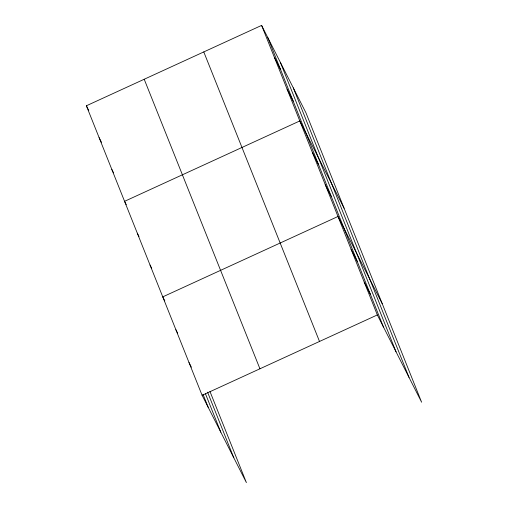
<?xml version="1.0" encoding="UTF-8"?>
<svg xmlns="http://www.w3.org/2000/svg" width="508" height="508" viewBox="0 0 508 508"><rect width="100%" height="100%" fill="white"/><g stroke="black" fill="none" stroke-linecap="round" stroke-linejoin="round"><path stroke-width="0.76" d="M209.956 391.452L246.393 482.6L202.108 395.313L86.379 105.778L261.607 25.4L305.892 112.687L421.621 402.222L377.336 314.935L261.607 25.4M202.108 395.313L377.336 314.935M274.339 57.252L280.467 69.329M287.071 89.097L293.199 101.181M344.081 208.236L299.796 120.948L124.568 201.327L126.276 204.68M312.528 152.794L318.656 164.878M325.26 184.645L331.387 196.723M382.27 303.778L337.991 216.491L162.763 296.869L164.802 300.901M351.104 249.307L357.232 261.391M364.223 282.124L370.351 294.202M86.379 105.778L88.767 110.477M99.111 137.63L101.492 142.323M111.843 169.475L113.544 172.834M137.3 233.172L139.001 236.531M150.031 265.024L151.733 268.376M175.876 329.686L177.578 333.038M188.995 362.496L191.376 367.195M293.3 87.871L409.029 377.406M280.327 62.3L396.056 351.834M267.741 37.484L383.464 327.019M203.784 51.924L319.513 341.459M144.208 79.254L259.931 368.789M207.569 392.157L233.801 457.784M205.378 393.567L220.828 432.213M202.99 394.272L208.236 407.397"/></g></svg>
